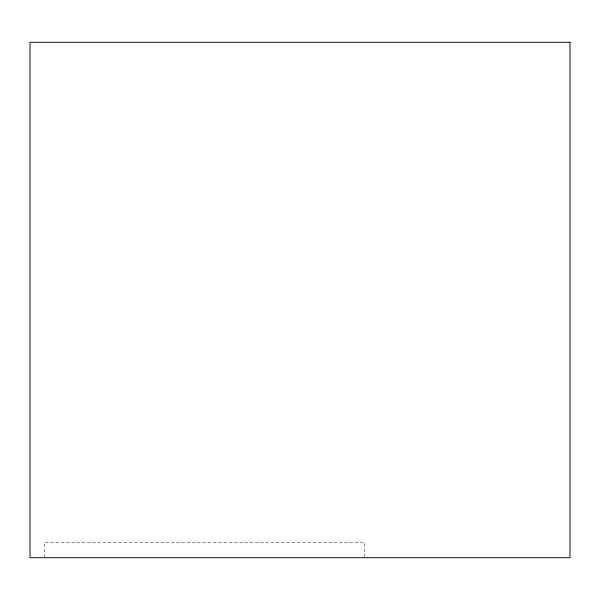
<?xml version="1.0" encoding="UTF-8"?>
<svg xmlns="http://www.w3.org/2000/svg" width="600" height="600" viewBox="0 0 600 600"><rect width="100%" height="100%" fill="white"/><g stroke="black" fill="none" stroke-linecap="round" stroke-linejoin="round"><path stroke-width="0.45" stroke-dasharray="3 2.25" d="M364.597 556.793L364.597 542.393L44.49 542.393L44.49 556.793"/><path stroke-width="0.9" d="M570 42.307L30 42.307L30 557.692L570 557.692L570 42.307"/></g></svg>
